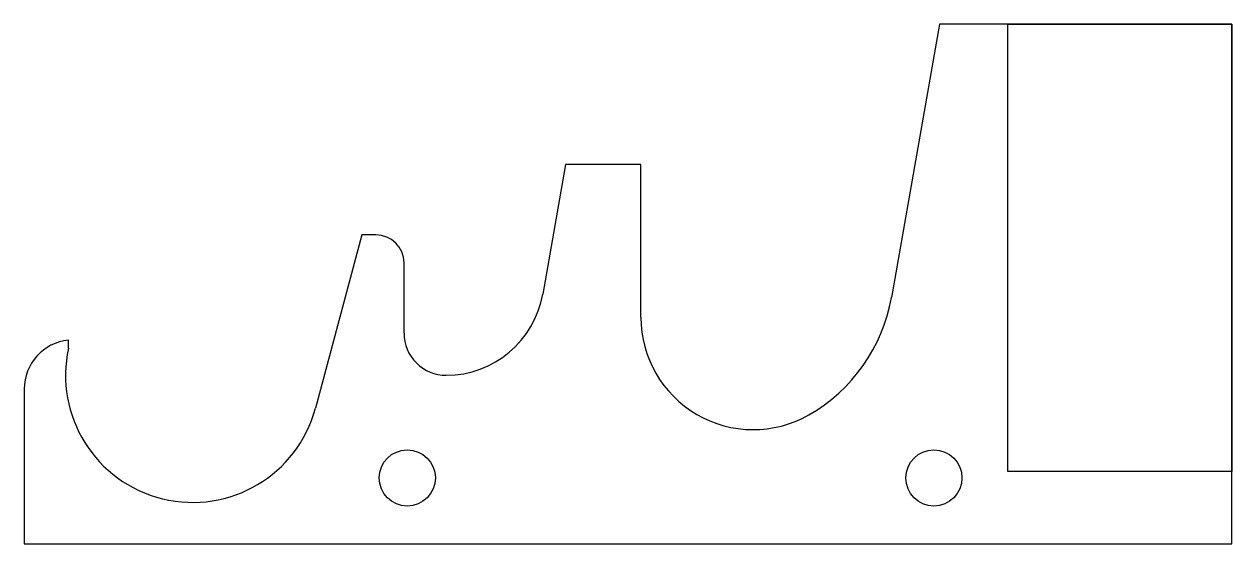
# Model space of a CAD drawing. Header units: millimetres. Extents: x 0 to 86, y -2 to 35.
import ezdxf

# ---------------------------------------------------------------- set-up
doc = ezdxf.new("R2010")
doc.units = ezdxf.units.MM
doc.layers.get('0').update_dxf_attribs({"linetype": 'CONTINUOUS'})

msp = doc.modelspace()

# ---------------------------------------------------------------- linework, layer by layer
for p, q in [((65.188, 35), (61.754, 15.527)), ((86, 35), (65.188, 35)), ((86, -2), (86, 35)), ((38.558, 25), (36.933, 15.784)), ((43.913, 25), (38.558, 25)), ((43.913, 14.133), (43.913, 25)), ((24.049, 20), (20.742, 7.658)), ((25.05, 20), (24.049, 20)), ((27.05, 13), (27.05, 18)), ((3.16, 11.939), (3.16, 12.5)), ((0, 9.017), (0, -2)), ((0, -2), (86, -2))]:
    msp.add_line(p, q)
msp.add_lwpolyline([(70.059, 35), (86, 35), (86, 3.15), (70.059, 3.15)], close=True)
for centre in [(27.282, 2.692), (64.782, 2.692)]:
    msp.add_circle(centre, 2)
for centre, radius, start, end in [((25.05, 18), 2, 0, 90), ((30.04, 17), 7, 270.14937, 350), ((49.936, 17.611), 12, 299.62016, 350), ((51.913, 14.133), 8, 180, 299.62016), ((30.05, 13), 3, 180, 270.14937), ((3.5, 9.017), 3.5, 95.57253, 180), ((12, 10), 9.05, 167.6291, 345)]:
    msp.add_arc(centre, radius, start, end)

doc.saveas('drawing.dxf')
